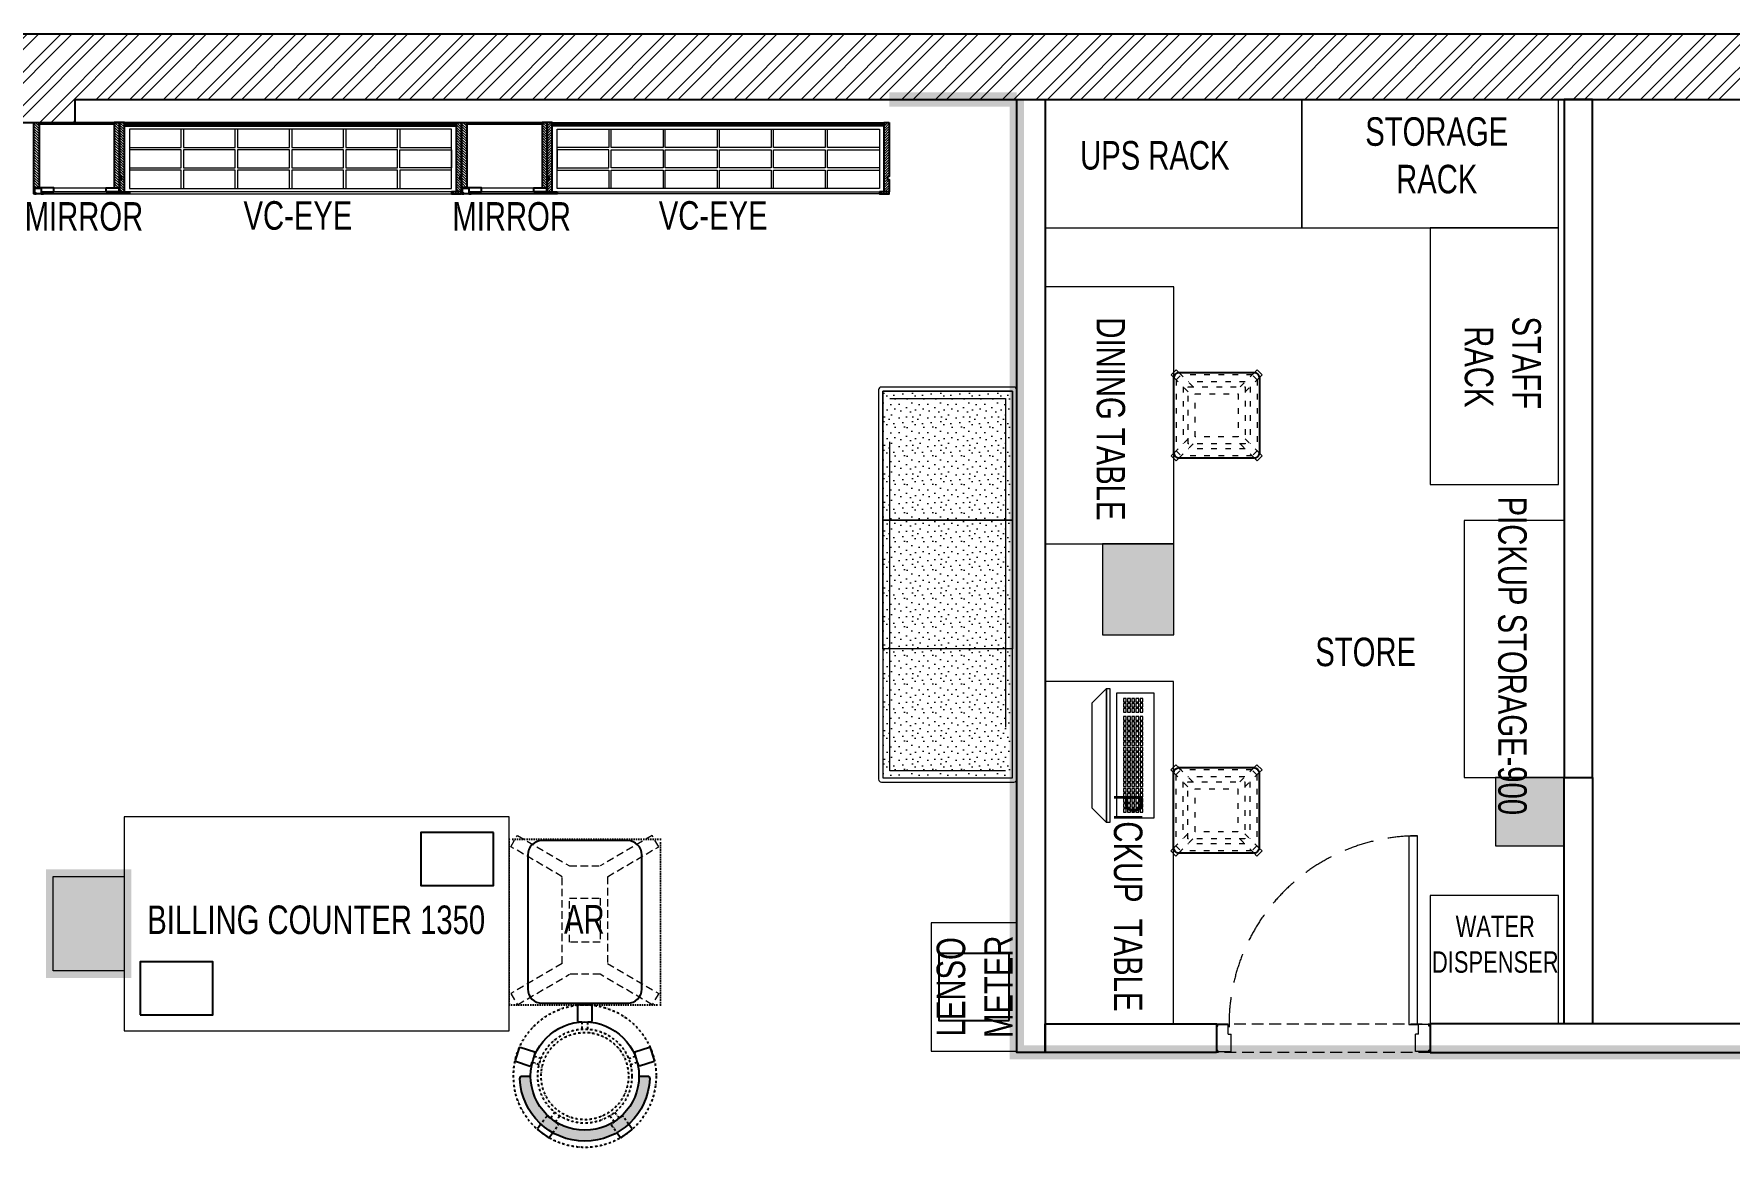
# Model space of a CAD drawing. Header units: feet. Extents: x 3707367 to 3726033, y -4892163 to -4885963.
# Drawn here: x 3716214 to 3722159, y -4889929 to -4885963 of the extents above; entities that cross this region are included whole.
import ezdxf

# ---------------------------------------------------------------- set-up
doc = ezdxf.new("R2010")
doc.units = ezdxf.units.FT
doc.header["$LTSCALE"] = 33
doc.header["$MEASUREMENT"] = 0
for name, pattern in [('a_p6_plan_L18$0$HIDDEN', [0.375, 0.25, -0.125]), ('ACAD_ISO03W100', [30, 12, -18]), ('DASHDOT2', [0.5, 0.25, -0.125, 0, -0.125]), ('DOT', [0.25, 0, -0.25]), ('HIDDEN2', [4.7624999999999975, 3.174999999999998, -1.587499999999999])]:
    doc.linetypes.add(name, pattern=pattern)
doc.layers.add('A-WALL', color=1, linetype='Continuous')
doc.layers.add('LAMINATE FINISH', color=80, linetype='Continuous')
for name, color, linetype, lineweight in [('A-WALL HATCH', 251, 'Continuous', 0), ('Column', 243, 'Continuous', 9), ('column hatch', 5, 'Continuous', 0), ('Door', 2, 'Continuous', 13), ('HATCH', 9, 'Continuous', 9), ('LENS-CURTAIN', 5, 'a_p6_plan_L18$0$HIDDEN', 9), ('LENS-DOOR', 34, 'Continuous', 20), ('LENS-FURNITURE', 13, 'Continuous', 9), ('LENS-HATCH', 251, 'Continuous', 5), ('LENS-PARTITION', 21, 'Continuous', 25), ('LENS-TEXT', 31, 'Continuous', 5), ('LENS_DIMENSION', 193, 'Continuous', 0), ('LENS_TEXT', 31, 'Continuous', 5), ('LK-EQPMT', 3, 'Continuous', 18), ('LK-FF&E FLOOR', 1, 'Continuous', 9), ('LK-FF&E WALL', 1, 'Continuous', 9), ('LK-IT', 3, 'Continuous', 18), ('LK-MIRROR', 133, 'Continuous', 13), ('LN-ELEVATION-1', 81, 'Continuous', 25), ('LN-ELEVATION-2', 103, 'Continuous', 20), ('LN-ELEVATION-3', 125, 'Continuous', 18), ('LN-ELEVATION-4', 145, 'Continuous', 13), ('LN-ELEVATION-5', 167, 'Continuous', 5), ('LN-HATCH', 251, 'Continuous', 0), ('PLANO-TXT', 252, 'Continuous', 5)]:
    doc.layers.add(name, color=color, linetype=linetype, lineweight=lineweight)
doc.styles.add('LK TXT', font='GILC____.TTF', dxfattribs={"height": 100})
doc.styles.get("Standard").update_dxf_attribs({"font": 'GILC____.TTF'})
pattern_1 = [(45, (7858054.083674966, 3504049.203216764), (-4.490128060534575, 4.490128060534575), [])]

# ---------------------------------------------------------------- blocks, each defined once
blk = doc.blocks.new('A$C3e620458')
at = {"layer": 'A-WALL HATCH'}
h = blk.add_hatch(dxfattribs=at)
h.set_pattern_fill('ANSI32', color=256, scale=222)
h.set_pattern_definition([(45, (-3383902.085171247, 5460131.14466072), (-58.86663953378008, 58.86663953378008), []), (45, (-3383862.840744957, 5460131.14466072), (-58.86663953378008, 58.86663953378008), [])])
h.paths.add_polyline_path([(-512.3537510633467, 230), (-13459.35375106334, 230), (-16622.35375106335, 230), (-16622.35375106335, 0), (-512.3537510633467, 0)])
h.paths.add_polyline_path([(0, 3306), (0, 3673), (-282.3537510633469, 3673), (-282.3537510633469, 6200), (-16622.35375106335, 6200), (-16622.35375106335, 5880), (-16222.35375106335, 5880), (-16222.35375106335, 5890), (-13436.35375106335, 5890), (-13436.35375106335, 5850), (-13216.35375106334, 5850), (-13216.35375106334, 5890), (-9674.353751063349, 5890), (-9674.353751063349, 5970), (-512.3537510633467, 5970), (-512.3537510633467, 3306)])
h.paths.add_polyline_path([(0, 0), (0, 230), (-256.3537510633469, 230), (-256.3537510633469, 0)])
at = {"layer": 'column hatch'}
h = blk.add_hatch(color=251, dxfattribs=at)
h.dxf.hatch_style = 1
h.paths.add_polyline_path([(-13159.35375106334, 3093), (-13207.60345493909, 3203.212872382254), (-13309.35375106334, 3243), (-13416.52526681591, 3197.948874273337), (-13459.35375106334, 3093), (-13411.1040471876, 2982.787127618678), (-13309.35375106334, 2943), (-13202.18223531078, 2988.051125726663)])
h.paths.add_polyline_path([(-16222.35375106335, 3193), (-16622.35375106335, 3193), (-16622.35375106335, 2943), (-16222.35375106335, 2943)])
h.paths.add_polyline_path([(-9502.353751063347, 3246), (-9752.353751063347, 3246), (-9752.353751063347, 2916), (-9502.353751063347, 2916)])
h.paths.add_polyline_path([(-4453.139067276381, 3593.898074380123), (-4693.139067276381, 3593.898074380123), (-4693.139067276381, 3353.898074380122), (-4453.139067276381, 3353.898074380122)])
h.paths.add_polyline_path([(-5821.353751063347, 4215.403017590753), (-6071.353751063347, 4215.403017590753), (-6071.353751063347, 4093), (-5821.353751063347, 4093)])
h.paths.add_polyline_path([(-5821.353751063347, 4413), (-6071.353751063347, 4413), (-6071.353751063347, 4215.403017590753), (-5821.353751063347, 4215.403017590753)])
h.paths.add_polyline_path([(-256.3537510633469, 230), (-256.3537510633469, 250), (-512.3537510633467, 250), (-512.3537510633467, 230), (-512.3537510633467, 0), (-256.3537510633469, 0)])
at = {"layer": 'A-WALL'}
for p, q in [((-16622.35375106335, 6200), (-282.3537510633469, 6200)), ((-9674.353751063349, 5890), (-9674.353751063349, 5970)), ((-9674.353751063349, 5970), (-512.3537510633467, 5970)), ((-13216.35375106334, 5890), (-9674.353751063349, 5890))]:
    blk.add_line(p, q, dxfattribs=at)
at = {"layer": 'Column'}
for points in [[(-6071.353751063347, 4413), (-6071.353751063347, 4093), (-5821.353751063347, 4093), (-5821.353751063347, 4413)], [(-4453.139067276381, 3593.898074380123), (-4693.139067276381, 3593.898074380123), (-4693.139067276381, 3353.898074380122), (-4453.139067276381, 3353.898074380122)], [(-9502.353751063347, 3246), (-9502.353751063347, 2916), (-9752.353751063347, 2916), (-9752.353751063347, 3246)]]:
    blk.add_lwpolyline(points, close=True, dxfattribs=at)
blk = doc.blocks.new('MIRROR')
at = {"layer": 'LN-HATCH', "ltscale": 0.5}
h = blk.add_hatch(dxfattribs=at)
h.set_pattern_fill('ANSI31', color=256, scale=2)
h.set_pattern_definition([(45, (4060433.741624544, 1708720.786904081), (-4.490128060534575, 4.490128060534575), [])])
h.paths.add_polyline_path([(212.944788963403, 101.3407590774622), (230.944788963403, 101.3407590774622), (230.944788963403, -127.6592409225377), (212.944788963403, -127.6592409225377)])
h.paths.add_polyline_path([(230.944788963403, 95.34075907746227), (494.9447889634027, 95.34075907746227), (494.9447889634027, 101.3407590774622), (230.944788963403, 101.3407590774622)])
h.paths.add_polyline_path([(512.9447889634027, 101.3407590774622), (494.9447889634027, 101.3407590774622), (494.9447889634027, -127.6592409225377), (512.9447889634027, -127.6592409225377)])
at = {"layer": 'Defpoints'}
blk.add_lwpolyline([(512.9447889634027, 101.3407590774622), (212.944788963403, 101.3407590774622), (212.944788963403, -148.6592409225377), (512.9447889634027, -148.6592409225377)], close=True, dxfattribs=at)
at = {"layer": 'LN-ELEVATION-1'}
for points in [[(212.944788963403, 101.3407590774622), (230.944788963403, 101.3407590774622), (230.944788963403, -127.6592409225377), (212.944788963403, -127.6592409225377)], [(230.944788963403, 95.34075907746227), (494.9447889634027, 95.34075907746227), (494.9447889634027, 101.3407590774622), (230.944788963403, 101.3407590774622)], [(512.9447889634027, 101.3407590774622), (494.9447889634027, 101.3407590774622), (494.9447889634027, -127.6592409225377), (512.9447889634027, -127.6592409225377)], [(259.944788963403, -141.6592409225377), (259.944788963403, -127.6592409225377), (214.944788963403, -127.6592409225377), (214.944788963403, -148.6592409225377), (223.944788963403, -148.6592409225377), (223.944788963403, -147.1592409225377), (216.444788963403, -147.1592409225377), (216.444788963403, -141.6592409225377)], [(442.944788963403, -141.6592409225377), (442.944788963403, -127.6592409225377), (487.9447889634028, -127.6592409225377), (487.9447889634028, -148.6592409225377), (478.9447889634026, -148.6592409225377), (478.9447889634026, -147.1592409225377), (486.4447889634027, -147.1592409225377), (486.4447889634027, -141.6592409225377)], [(504.944788963403, -148.6592409225377), (504.944788963403, -147.1592409225377), (509.444788963403, -147.1592409225377), (509.444788963403, -129.1592409225377), (487.9447889634028, -129.1592409225377), (487.9447889634028, -127.6592409225377), (510.9447889634028, -127.6592409225377), (510.9447889634028, -148.6592409225377)]]:
    blk.add_lwpolyline(points, close=True, dxfattribs=at)
at = {"layer": 'LN-ELEVATION-2', "color": 4, "lineweight": 0}
blk.add_lwpolyline([(216.444788963403, -141.6592409225377), (486.4447889634027, -141.6592409225377), (486.4447889634027, -147.1592409225377), (216.444788963403, -147.1592409225377)], close=True, dxfattribs=at)
at = {"layer": 'LN-ELEVATION-2'}
blk.add_lwpolyline([(259.944788963403, -141.6592409225377), (442.944788963403, -141.6592409225377), (442.944788963403, -127.6592409225377), (259.944788963403, -127.6592409225377)], close=True, dxfattribs=at)
at = {"layer": 'LN-ELEVATION-4', "ltscale": 0.5}
blk.add_line((478.9447889634026, -148.6592409225377), (223.944788963403, -148.6592409225377), dxfattribs=at)
blk = doc.blocks.new('VC HD 1200')
at = {"layer": 'LN-HATCH', "ltscale": 0.5}
h = blk.add_hatch(dxfattribs=at)
h.set_pattern_fill('ANSI31', color=256, scale=2)
h.set_pattern_definition([(45, (3760859.752907088, 1795248.935917533), (-4.490128060534575, 4.490128060534575), [])])
h.paths.add_polyline_path([(-1200, 250), (-1200, 60), (-1194, 60), (-1194, 50), (-1200, 50), (-1200, 6), (-1182, 6), (-1182, 250)])
h = blk.add_hatch(dxfattribs=at)
h.set_pattern_fill('ANSI31', color=256, scale=2)
h.set_pattern_definition(pattern_1)
h.paths.add_polyline_path([(0, 250), (0, 60), (-6, 60), (-6, 50), (0, 50), (0, 6), (-18, 6), (-18, 250)])
h = blk.add_hatch(dxfattribs=at)
h.set_pattern_fill('ANSI31', color=256, scale=2)
h.set_pattern_definition([(45, (7858047.083674965, 3504049.203216764), (-4.490128060534575, 4.490128060534575), [])])
h.paths.add_polyline_path([(-1165, 6), (-1165, 0), (-1200, 0), (-1200, 6)])
h = blk.add_hatch(dxfattribs=at)
h.set_pattern_fill('ANSI31', color=256, scale=2)
h.set_pattern_definition(pattern_1)
h.paths.add_polyline_path([(-28, 6), (-28, 0), (0, 0), (0, 6)])
at = {"layer": 'LN-ELEVATION-1', "ltscale": 0.5}
for points in [[(-1200, 250), (-1200, 60), (-1194, 60), (-1194, 50), (-1200, 50), (-1200, 6), (-1182, 6), (-1182, 250)], [(-18, 238), (-1182, 238), (-1182, 244), (-18, 244)], [(0, 250), (0, 60), (-6, 60), (-6, 50), (0, 50), (0, 6), (-18, 6), (-18, 250)], [(-1165, 6), (-1165, 0), (-1200, 0), (-1200, 6)], [(-35, 6), (-35, 0), (0, 0), (0, 6)]]:
    blk.add_lwpolyline(points, close=True, dxfattribs=at)
at = {"layer": 'LN-ELEVATION-3', "ltscale": 0.5}
for p, q in [((-1182, 250), (-18, 250)), ((-1165, 6), (-35, 6)), ((-35, 0), (-1165, 0))]:
    blk.add_line(p, q, dxfattribs=at)
for points in [[(-1165.000000000465, 226), (-35, 226), (-35, 18), (-1165.000000000465, 18)], [(-1165.000000000465, 226), (-983.3333333334886, 226), (-983.3333333334886, 162), (-1165.000000000465, 162)], [(-975.3333333334886, 226), (-793.6666666665112, 226), (-793.6666666665112, 162), (-975.3333333334886, 162)], [(-785.6666666665112, 226), (-603.9999999995342, 226), (-603.9999999995342, 162), (-785.6666666665112, 162)], [(-595.9999999995342, 226), (-414.3333333325572, 226), (-414.3333333325572, 162), (-595.9999999995342, 162)], [(-406.3333333325572, 226), (-224.6666666655801, 226), (-224.6666666655801, 162), (-406.3333333325572, 162)], [(-216.6666666655801, 226), (-34.99999999860302, 226), (-34.99999999860302, 162), (-216.6666666655801, 162)], [(-1165.000000000465, 90), (-983.3333333334886, 90), (-983.3333333334886, 154), (-1165.000000000465, 154)], [(-975.3333333334886, 154), (-793.6666666665112, 154), (-793.6666666665112, 90), (-975.3333333334886, 90)], [(-785.6666666665112, 154), (-603.9999999995342, 154), (-603.9999999995342, 90), (-785.6666666665112, 90)], [(-595.9999999995342, 154), (-414.3333333325572, 154), (-414.3333333325572, 90), (-595.9999999995342, 90)], [(-406.3333333325572, 154), (-224.6666666655801, 154), (-224.6666666655801, 90), (-406.3333333325572, 90)], [(-216.6666666655801, 154), (-34.99999999860302, 154), (-34.99999999860302, 90), (-216.6666666655801, 90)], [(-1165.000000000465, 82), (-983.3333333334886, 82), (-983.3333333334886, 18), (-1165.000000000465, 18)], [(-975.3333333334886, 82), (-793.6666666665112, 82), (-793.6666666665112, 18), (-975.3333333334886, 18)], [(-785.6666666665112, 82), (-603.9999999995342, 82), (-603.9999999995342, 18), (-785.6666666665112, 18)], [(-595.9999999995342, 82), (-414.3333333325572, 82), (-414.3333333325572, 18), (-595.9999999995342, 18)], [(-406.3333333325572, 82), (-224.6666666655801, 82), (-224.6666666655801, 18), (-406.3333333325572, 18)], [(-216.6666666655801, 82), (-34.99999999860302, 82), (-34.99999999860302, 18), (-216.6666666655801, 18)]]:
    blk.add_lwpolyline(points, close=True, dxfattribs=at)
blk = doc.blocks.new('CLENS 600 TYPE 6')
at = {"layer": 'LN-ELEVATION-1', "ltscale": 0.5}
blk.add_lwpolyline([(130, -225), (-130, -225, -0.4142135623730951), (-150, -205), (-150, 55, -0.4142135623730951), (-130, 75), (130, 75, -0.4142135623730951), (150, 55), (150, -205, -0.4142135623730951)], format="xyb", close=True, dxfattribs=at)
at = {"layer": 'LN-ELEVATION-3', "linetype": 'ACAD_ISO03W100', "ltscale": 0.05}
for p, q in [((-82.3223304701969, 25), (-124.6966991401277, 67.374368671095)), ((124.696699141059, 67.3743686703965), (-124.6966991401277, 67.374368671095)), ((82.3223304701969, 25), (124.6966991401277, 67.374368671095)), ((-100, 7.322330470196902), (-142.3743686703965, 49.69669914152472)), ((-142.3743686708621, -199.6966991410591), (-142.3743686708621, 49.69669914105907)), ((-117.3743686703965, -174.6966991408262), (-117.3743686703965, 24.69669914152473)), ((99.69669914059341, 42.3743686703965), (-99.69669913966207, 42.374368671095)), ((100, 7.322330470196902), (142.3743686703965, 49.69669914152472)), ((117.3743686703965, -174.6966991408262), (117.3743686703965, 24.69669914152473)), ((142.3743686708621, -199.6966991410591), (142.3743686708621, 49.69669914105907)), ((-100, -157.3223304701969), (-142.3743686703965, -199.6966991415247)), ((-82.3223304701969, -175), (-124.6966991401277, -217.374368671095)), ((82.3223304701969, -175), (124.6966991401277, -217.374368671095)), ((100, -157.3223304701969), (142.3743686703965, -199.6966991415247)), ((124.696699141059, -217.3743686703965), (-124.6966991401277, -217.374368671095)), ((99.69669914059341, -192.3743686703965), (-99.69669913966207, -192.374368671095))]:
    blk.add_line(p, q, dxfattribs=at)
for points in [[(-132.2008663183078, 74.87853584764525), (-124.696699141059, 67.3743686703965), (-142.3743686708621, 49.69669914105907), (-149.8785358476452, 57.20086631807498)], [(132.2008663183078, 74.87853584764525), (124.696699141059, 67.3743686703965), (142.3743686708621, 49.69669914105907), (149.8785358476452, 57.20086631807498)], [(-132.2008663183078, -224.8785358476453), (-124.696699141059, -217.3743686703965), (-142.3743686708621, -199.6966991410591), (-149.8785358476452, -207.200866318075)], [(132.2008663183078, -224.8785358476453), (124.696699141059, -217.3743686703965), (142.3743686708621, -199.6966991410591), (149.8785358476452, -207.200866318075)]]:
    blk.add_lwpolyline(points, dxfattribs=at)
for points in [[(100, -175), (-100, -175), (-100, 25), (100, 25)], [(75, -150), (-75, -150), (-75, 0), (75, 0)]]:
    blk.add_lwpolyline(points, close=True, dxfattribs=at)
at = {"layer": 'LN-ELEVATION-5', "ltscale": 0.5}
for points in [[(-149.8785358476452, 57.20086631807498), (-160.0520382001995, 67.37436867062934), (-142.3743686708621, 85.05203819996677), (-132.2008663183078, 74.87853584787806)], [(149.8785358476452, 57.20086631807498), (160.0520382001995, 67.37436867062934), (142.3743686708621, 85.05203819996677), (132.2008663183078, 74.87853584787806)], [(-149.8785358476452, -207.200866318075), (-160.0520382001995, -217.3743686706294), (-142.3743686708621, -235.0520381999668), (-132.2008663183078, -224.8785358478781)], [(149.8785358476452, -207.200866318075), (160.0520382001995, -217.3743686706294), (142.3743686708621, -235.0520381999668), (132.2008663183078, -224.8785358478781)]]:
    blk.add_lwpolyline(points, dxfattribs=at)
blk = doc.blocks.new('*U23')
at = {"layer": 'LK-EQPMT', "ltscale": 12}
blk.add_lwpolyline([(5.986879315214991, 4.914598100478997), (-5.986879315214991, 4.914598100478997), (-5.986879315214991, -4.914598100478997), (5.986879315214991, -4.914598100478997)], close=True, dxfattribs=at)
blk = doc.blocks.new('*U24')
at = {"color": 0, "linetype": 'ByBlock', "lineweight": -2}
for p in [(0, 0), (17.96063794564497, 0), (35.92127589128995, 0), (53.88191383693492, 0), (71.8425517825799, 0), (89.80318972822487, 0), (107.7638276738698, 0), (125.7244656195148, 0), (143.6851035651598, 0), (161.6457415108048, 0), (179.6063794564497, 0), (197.5670174020947, 0), (215.5276553477397, 0), (233.4882932933847, 0), (251.4489312390296, 0), (269.4095691846746, 0), (287.3702071303196, 0), (305.3308450759646, 0), (323.2914830216096, 0), (-9e-16, -14.74379430143699), (-1.8e-15, -29.48758860287398), (-2.7e-15, -44.23138290431096), (-3.6e-15, -58.97517720574795), (17.96063794564497, -14.74379430143699), (17.96063794564497, -29.48758860287398), (17.96063794564497, -44.23138290431096), (17.96063794564497, -58.97517720574795), (35.92127589128995, -14.74379430143699), (35.92127589128995, -29.48758860287398), (35.92127589128995, -44.23138290431096), (35.92127589128994, -58.97517720574795), (53.88191383693492, -14.74379430143699), (53.88191383693492, -29.48758860287398), (53.88191383693492, -44.23138290431096), (53.88191383693492, -58.97517720574795), (71.8425517825799, -14.74379430143699), (71.8425517825799, -29.48758860287398), (71.8425517825799, -44.23138290431096), (71.8425517825799, -58.97517720574795), (89.80318972822487, -14.74379430143699), (89.80318972822487, -29.48758860287398), (89.80318972822487, -44.23138290431096), (89.80318972822487, -58.97517720574795), (107.7638276738698, -14.74379430143699), (107.7638276738698, -29.48758860287398), (107.7638276738698, -44.23138290431096), (107.7638276738698, -58.97517720574795), (125.7244656195148, -14.74379430143699), (125.7244656195148, -29.48758860287398), (125.7244656195148, -44.23138290431096), (125.7244656195148, -58.97517720574795), (143.6851035651598, -14.74379430143699), (143.6851035651598, -29.48758860287398), (143.6851035651598, -44.23138290431096), (143.6851035651598, -58.97517720574795), (161.6457415108048, -14.74379430143699), (161.6457415108048, -29.48758860287398), (161.6457415108048, -44.23138290431096), (161.6457415108048, -58.97517720574795), (179.6063794564497, -14.74379430143699), (179.6063794564497, -29.48758860287398), (179.6063794564497, -44.23138290431096), (179.6063794564497, -58.97517720574795), (197.5670174020947, -14.74379430143699), (197.5670174020947, -29.48758860287398), (197.5670174020947, -44.23138290431096), (197.5670174020947, -58.97517720574795), (215.5276553477397, -14.74379430143699), (215.5276553477397, -29.48758860287398), (215.5276553477397, -44.23138290431096), (215.5276553477397, -58.97517720574795), (233.4882932933847, -14.74379430143699), (233.4882932933847, -29.48758860287398), (233.4882932933847, -44.23138290431096), (233.4882932933847, -58.97517720574795), (251.4489312390296, -14.74379430143699), (251.4489312390296, -29.48758860287398), (251.4489312390296, -44.23138290431096), (251.4489312390296, -58.97517720574795), (269.4095691846746, -14.74379430143699), (269.4095691846746, -29.48758860287398), (269.4095691846746, -44.23138290431096), (269.4095691846746, -58.97517720574795), (287.3702071303196, -14.74379430143699), (287.3702071303196, -29.48758860287398), (287.3702071303196, -44.23138290431096), (287.3702071303196, -58.97517720574795), (305.3308450759646, -14.74379430143699), (305.3308450759646, -29.48758860287398), (305.3308450759646, -44.23138290431096), (305.3308450759646, -58.97517720574795), (323.2914830216096, -14.74379430143699), (323.2914830216096, -29.48758860287398), (323.2914830216096, -44.23138290431096), (323.2914830216096, -58.97517720574795)]:
    blk.add_blockref('*U23', p, dxfattribs=at)
blk = doc.blocks.new('*U21')
at = {"layer": 'LK-EQPMT', "ltscale": 12}
blk.add_lwpolyline([(5.986879315214991, 4.914598100478997), (-5.986879315214991, 4.914598100478997), (-5.986879315214991, -4.914598100478997), (5.986879315214991, -4.914598100478997)], close=True, dxfattribs=at)
blk = doc.blocks.new('*U22')
at = {"color": 0, "linetype": 'ByBlock', "lineweight": -2}
for p in [(0, 0), (17.96063794564497, 0), (35.92127589128995, 0), (-9e-16, -14.74379430143699), (-1.8e-15, -29.48758860287398), (-2.7e-15, -44.23138290431096), (-3.6e-15, -58.97517720574795), (17.96063794564497, -14.74379430143699), (17.96063794564497, -29.48758860287398), (17.96063794564497, -44.23138290431096), (17.96063794564497, -58.97517720574795), (35.92127589128995, -14.74379430143699), (35.92127589128995, -29.48758860287398), (35.92127589128995, -44.23138290431096), (35.92127589128994, -58.97517720574795)]:
    blk.add_blockref('*U21', p, dxfattribs=at)
blk = doc.blocks.new('*U16')
at = {"ltscale": 12}
blk.add_lwpolyline([(8.040144996717572, 2.91038e-11), (8.040144996717572, 129.0940371821052), (448.0401449967176, 129.0940371821052), (448.0401449967176, 2.91038e-11)], close=True, dxfattribs=at)
for name, p in [('*U24', (35.16895717114949, 101.6202952143818)), ('*U22', (386.6121428576974, 101.6202952143818))]:
    blk.add_blockref(name, p)
blk = doc.blocks.new('Pickup table PC')
at = {"layer": 'LN-ELEVATION-2', "ltscale": 0.5}
for points in [[(470, 50), (0, 50), (0, 62), (470, 62)], [(420, 0), (50, 0), (0, 50), (470, 50)]]:
    blk.add_lwpolyline(points, close=True, dxfattribs=at)
blk = doc.blocks.new('Stool')
at = {"layer": 'LN-ELEVATION-1', "ltscale": 0.5}
blk.add_lwpolyline([(-130, 300), (130, 300, -0.4142135623730951), (150, 280), (150, 20, -0.4142135623730951), (130, 0), (-130, 0, -0.4142135623730951), (-150, 20), (-150, 280, -0.4142135623730951)], format="xyb", close=True, dxfattribs=at)
at = {"layer": 'LN-ELEVATION-3', "linetype": 'ACAD_ISO03W100', "ltscale": 0.05}
for p, q in [((-100, 232.3223304701969), (-142.3743686703965, 274.6966991415247)), ((-142.3743686708621, 274.6966991410591), (-142.3743686708621, 25.30330085894093)), ((-82.3223304701969, 250), (-124.6966991401277, 292.374368671095)), ((-124.696699141059, 292.3743686703965), (124.6966991401277, 292.374368671095)), ((-117.3743686703965, 249.6966991408263), (-117.3743686703965, 50.30330085847527)), ((-99.69669914059341, 267.3743686703965), (99.69669913966209, 267.374368671095)), ((82.3223304701969, 250), (124.6966991401277, 292.374368671095)), ((100, 232.3223304701969), (142.3743686703965, 274.6966991415247)), ((117.3743686703965, 249.6966991408263), (117.3743686703965, 50.30330085847527)), ((142.3743686708621, 274.6966991410591), (142.3743686708621, 25.30330085894093)), ((-100, 67.67766952980308), (-142.3743686703965, 25.30330085847527)), ((100, 67.67766952980308), (142.3743686703965, 25.30330085847527)), ((-82.3223304701969, 50), (-124.6966991401277, 7.625631328905001)), ((-124.696699141059, 7.625631329603493), (124.6966991401277, 7.625631328905001)), ((-99.69669914059341, 32.62563132960349), (99.69669913966209, 32.625631328905)), ((82.3223304701969, 50), (124.6966991401277, 7.625631328905001))]:
    blk.add_line(p, q, dxfattribs=at)
for points in [[(-132.2008663183078, 299.8785358476453), (-124.696699141059, 292.3743686703965), (-142.3743686708621, 274.6966991410591), (-149.8785358476452, 282.200866318075)], [(132.2008663183078, 299.8785358476453), (124.696699141059, 292.3743686703965), (142.3743686708621, 274.6966991410591), (149.8785358476452, 282.200866318075)], [(-132.2008663183078, 0.1214641523547471), (-124.696699141059, 7.625631329603493), (-142.3743686708621, 25.30330085894093), (-149.8785358476452, 17.79913368192501)], [(132.2008663183078, 0.1214641523547471), (124.696699141059, 7.625631329603493), (142.3743686708621, 25.30330085894093), (149.8785358476452, 17.79913368192501)]]:
    blk.add_lwpolyline(points, dxfattribs=at)
for points in [[(-100, 250), (100, 250), (100, 50), (-100, 50)], [(-75, 225), (75, 225), (75, 75), (-75, 75)]]:
    blk.add_lwpolyline(points, close=True, dxfattribs=at)
at = {"layer": 'LN-ELEVATION-5', "ltscale": 0.5}
for points in [[(-149.8785358476452, 282.200866318075), (-160.0520382001996, 292.3743686706293), (-142.3743686708621, 310.0520381999668), (-132.2008663183078, 299.8785358478781)], [(149.8785358476452, 282.200866318075), (160.0520382001996, 292.3743686706293), (142.3743686708621, 310.0520381999668), (132.2008663183078, 299.8785358478781)], [(-149.8785358476452, 17.79913368192501), (-160.0520382001996, 7.625631329370662), (-142.3743686708621, -10.05203819996677), (-132.2008663183078, 0.1214641521219164)], [(149.8785358476452, 17.79913368192501), (160.0520382001996, 7.625631329370662), (142.3743686708621, -10.05203819996677), (132.2008663183078, 0.1214641521219164)]]:
    blk.add_lwpolyline(points, dxfattribs=at)
blk = doc.blocks.new('*U37')
at = {"layer": 'LENS-DOOR'}
for p, q in [((548121.7424194189, 1779235.250802667), (548121.7424194121, 1778573.792470707)), ((548121.7424194189, 1779235.250802667), (548152.9924194244, 1779235.250802653)), ((548152.9924193986, 1778573.792470693), (548152.9924194244, 1779235.250802653)), ((547447.2632527449, 1778568.584137414), (547452.4715860604, 1778568.584137391)), ((547447.2632527215, 1778484.134138707), (547447.2632527449, 1778568.584137414)), ((547452.4715860653, 1778573.792470743), (547488.9299194093, 1778573.792470734)), ((547452.4715860604, 1778568.584137391), (547452.4715860653, 1778573.792470743)), ((547488.9299193954, 1778539.938304132), (547488.9299194093, 1778573.792470734)), ((548121.7424194121, 1778573.792470707), (548152.9924193986, 1778573.792470693)), ((548192.054919424, 1778573.792470725), (548155.5965860707, 1778573.792470693)), ((548155.5965860611, 1778539.938304095), (548155.5965860707, 1778573.792470693)), ((548192.0549194146, 1778568.584137372), (548192.054919424, 1778573.792470725)), ((548197.2632527373, 1778568.584137372), (548192.0549194146, 1778568.584137372)), ((548197.2632527256, 1778484.134138697), (548197.2632527373, 1778568.584137372)), ((547488.9299193954, 1778539.938304132), (547499.3465860662, 1778539.938304113)), ((547499.3465860639, 1778478.925805386), (547499.3465860662, 1778539.938304113)), ((548145.179919409, 1778478.925805326), (548145.179919395, 1778539.938304067)), ((548155.5965860611, 1778539.938304095), (548145.179919395, 1778539.938304067)), ((547447.2632527215, 1778484.134138707), (547452.4715860627, 1778484.134138707)), ((547452.4715860627, 1778478.925805396), (547452.4715860627, 1778484.134138707)), ((547452.4715860627, 1778478.925805396), (547499.3465860639, 1778478.925805386)), ((548192.0549194006, 1778478.925805345), (548145.179919409, 1778478.925805326)), ((548192.0549194006, 1778478.925805345), (548192.0549194006, 1778484.134138698)), ((548197.2632527256, 1778484.134138697), (548192.0549194006, 1778484.134138698))]:
    blk.add_line(p, q, dxfattribs=at)
at = {"layer": 'LENS-DOOR', "color": 7, "linetype": 'HIDDEN2'}
blk.add_ellipse((548152.9924193986, 1778573.792470693), major_axis=(-661.4583333306382, 0.003443102111827), ratio=0.9999999979146821, start_param=-1.570791121506941, end_param=0.0512086788949202, dxfattribs=at)
blk = doc.blocks.new('LENSOMETER')
at = {"layer": 'LN-ELEVATION-1'}
blk.add_lwpolyline([(107.5, 27), (342.5, 27), (342.5, 273), (107.5, 273)], close=True, dxfattribs=at)
at = {"layer": 'LN-ELEVATION-2'}
blk.add_lwpolyline([(0, 300), (0, 0), (450, 0), (450, 300)], close=True, dxfattribs=at)
blk = doc.blocks.new('A$C9998eee8')
at = {"layer": 'LN-ELEVATION-1'}
for points in [[(54.99744628928602, 1295.007718060166), (54.99744628928602, 1040.007718060165), (240.997446289286, 1040.007718060165), (240.997446289286, 1295.007718060166)], [(695.002553710714, 55.07050687354058), (695.002553710714, 310.0705068735406), (509.0025537107139, 310.0705068744719), (509.0025537107139, 55.0705068744719)]]:
    blk.add_lwpolyline(points, close=True, dxfattribs=at)
at = {"layer": 'LN-ELEVATION-2'}
blk.add_lwpolyline([(0, 0), (750, 0.0391124673187733), (750, 1350.039112467319), (0, 1350)], close=True, dxfattribs=at)
at = {"layer": 'PLANO-TXT', "linetype": 'Continuous', "ltscale": 3, "insert": (387.9637504201383, 677.0753620462492, -23744.04052932372), "char_height": 100, "width": 1253.500000001104, "attachment_point": 5, "rotation": 269.9999999999999, "style": 'LK TXT'}
blk.add_mtext('BILLING COUNTER 1350', dxfattribs=at)
blk = doc.blocks.new('AR')
at = {"layer": 'LN-ELEVATION-2', "linetype": 'DOT', "lineweight": 25}
blk.add_lwpolyline([(0, 13.41378593863919), (530, 13.41378593863919), (530, 593.4137859386392), (0, 593.4137859386392)], close=True, dxfattribs=at)
at = {"layer": 'LN-ELEVATION-2', "lineweight": 25}
blk.add_lwpolyline([(465, 68.22063546301797), (465, 538.2206354630179, 0.4142135623730951), (415, 588.2206354630177), (115, 588.2206354630177, 0.4142135623730951), (65, 538.2206354630179), (65, 68.22063546301797, 0.4142135623730951), (115, 18.22063546301797), (415, 18.22063546301797, 0.4142135623730951)], format="xyb", close=True, dxfattribs=at)
at = {"layer": 'LN-ELEVATION-4', "linetype": 'HIDDEN2', "ltscale": 0.25}
for points in [[(185.8456009030342, 448.8780772723258), (5.888936847448348, 554.0078910568263), (28.48512306064368, 593.350836840691), (211.0874861851335, 486.6754184374586)], [(344.154399111867, 448.8780772762837), (524.1110631600021, 554.0078910947777), (501.5148769393563, 593.3508368753828), (318.9125138223171, 486.6754184374586)], [(211.0874861851335, 486.6754184376913), (318.9125138223171, 486.6754184376913)], [(185.8456009030342, 144.472759603057), (185.8456009030342, 448.8780772723258)], [(344.154399111867, 448.8780772762837), (344.154399111867, 144.4727595990989)], [(185.8456009030342, 144.472759603057), (5.888936847448348, 39.34294581855647), (28.48512306064368, 3.46917659e-08), (211.0874861851335, 106.6754184379242)], [(344.154399111867, 144.4727595990989), (524.1110631600021, 39.34294578060508), (501.5148769393563, 0), (318.9125138223171, 106.6754184379242)], [(318.9125138223171, 106.6754184376914), (211.0874861851335, 106.6754184376914)]]:
    blk.add_lwpolyline(points, dxfattribs=at)
blk.add_lwpolyline([(210.8456009030342, 373.9866790841333), (319.154399111867, 373.9866790841333), (319.154399111867, 219.3641577917151), (210.8456009030342, 219.3641577917151)], close=True, dxfattribs=at)
blk = doc.blocks.new('DR STOOL')
at = {"layer": 'HATCH'}
h = blk.add_hatch(dxfattribs=at)
h.set_pattern_fill('ANSI36', color=250, angle=-90.00000000000001)
h.set_pattern_definition([(315, (-227.8099174643867, 917.3997257252777), (6.173926083235043, -1.683798022700468), [7.9375, -1.587499999999999, 0, -1.587499999999999])])
edge = h.paths.add_edge_path()
edge.add_line((-190.0000000041909, 4.511094e-10), (-218.6899174675346, 4.511094e-10))
edge.add_arc((-218.6899174670689, 9.120000000388245), 9.119999999940092, 177.6119845363388, 269.9999999996136, ccw=False)
edge.add_arc((-1.8626451e-09, 3.565219e-10), 228.000000002257, 2.3880154632688004, 177.6119845367313, ccw=False)
edge.add_arc((218.6899174633436, 9.120000000497384), 9.120000000051716, -90.00000000034493, 2.3880154629299, ccw=False)
edge.add_line((218.6899174633436, 4.511094e-10), (190, 4.511094e-10))
edge.add_arc((-1.8626451e-09, 4.511094e-10), 190.000000001979, -1.27e-14, 180)
at = {"layer": 'LN-ELEVATION-1', "color": 1, "ltscale": 100}
for p, q in [((-165.2704676063731, 189.0243927398114), (-165.9069543029182, 185.0820035930228)), ((-165.9069543029182, 185.0820035930228), (-153.8003208162263, 168.3135803133482)), ((-128.6221585394814, 215.4841044476634), (-165.2704676063731, 189.0243927398114)), ((-124.7228340068832, 214.8545704018979), (-128.6221585394814, 215.4841044476634)), ((-112.6981821293011, 198.1996966340157), (-124.7228340068832, 214.8545704018979)), ((124.7553772013634, 214.9803744515593), (112.5488144652918, 198.2845540212292)), ((128.7014972954057, 215.5933048763618), (124.7553772013634, 214.9803744515593)), ((128.7014972954057, 215.5933048763618), (124.7553772013634, 214.9803744515593)), ((165.1911288509145, 188.915192311113), (128.7014972954057, 215.5933048763618)), ((165.1911288509145, 188.915192311113), (128.7014972954057, 215.5933048763618)), ((153.6734594982117, 168.4294150282658), (165.7973639420234, 185.0121775862135)), ((165.7973639420234, 185.0121775862135), (165.1911288509145, 188.915192311113)), ((165.7973639420234, 185.0121775862135), (165.1911288509145, 188.915192311113)), ((-242.9550312487409, -52.24013893969095), (-244.7482102331705, -55.75945052818861)), ((-244.7482102331705, -55.75945052818861), (-230.7800458371639, -98.74904560100549)), ((-191.2928382232785, -35.45407700946089), (-242.9550312487409, -52.24013893969095)), ((-187.9259491492994, -37.1695928365807), (-191.2928382232785, -35.45407700946089)), ((-184.1424400564283, -48.81403796559607), (-187.9259491492994, -37.1695928365807)), ((188.0651108901948, -36.96233201187715), (184.0504167033359, -49.19388854173303)), ((191.3981811110861, -35.27656588272658), (188.0651108901948, -36.96233201187715)), ((243.0100176925771, -52.21682526778022), (191.3981811110861, -35.27656588272658)), ((230.715890809428, -98.7280946081737), (244.8123673382215, -55.78040257930116)), ((244.8123673382215, -55.78040257930116), (243.0100176925771, -52.21682526778022)), ((-230.7800458371639, -98.74904560100549), (-227.2218665438704, -100.5620286722478)), ((-227.2218665438704, -100.5620286722478), (-175.5596735184081, -83.7759667420105)), ((-173.8639617776498, -80.4479453730819), (-177.8421125086024, -68.2044548037811)), ((-175.5596735184081, -83.7759667420105), (-173.8639617776498, -80.4479453730819)), ((177.6922140880488, -68.56540505095472), (173.8739495249465, -80.1985000452405)), ((173.8739495249465, -80.1985000452405), (175.5794035866856, -83.5704969359358)), ((175.5794035866856, -83.5704969359358), (227.1912401677109, -100.5107563209894)), ((227.1912401677109, -100.5107563209894), (230.715890809428, -98.7280946081737)), ((-22.72193054761737, -190.2142363802995), (-25.39390889601782, -192.886214728569)), ((-25.39390889601782, -192.886214728569), (-25.39390889601782, -247.2070584567482)), ((-10.47823652112856, -190.2142363802995), (-22.72193054761737, -190.2142363802995)), ((22.78362171910703, -190.2142363802995), (9.910054048988968, -190.2142363802995)), ((25.42475448176265, -192.8553691428751), (22.78362171910703, -190.2142363802995)), ((25.42475448176265, -247.1762128710543), (25.42475448176265, -192.8553691428751)), ((-25.39390889601782, -247.2070584567482), (-22.60096735274419, -250)), ((-22.60096735274419, -250), (22.60096735274419, -250)), ((22.60096735274419, -250), (25.42475448176265, -247.1762128710543))]:
    blk.add_line(p, q, dxfattribs=at)
at = {"layer": 'LN-ELEVATION-1', "linetype": 'DASHDOT2'}
for p, q in [((-92.92521573789418, 170.8129362839827), (-112.6981821293011, 198.1996966340157)), ((112.5488144652918, 198.2845540212292), (92.69529851106927, 171.1294289919315)), ((-153.8003208162263, 168.3135803133482), (-134.1093360339291, 141.0403694751003)), ((-134.1093360339291, 141.0403694751003), (-130.4219571123831, 140.4450534014686)), ((-130.4219571123831, 140.4450534014686), (-119.9844727469608, 147.9808124662595)), ((-119.9844727469608, 147.9808124662595), (-105.3687285655178, 126.9741353208374)), ((-103.4542870586738, 159.9154408004979), (-93.52748446213081, 167.0824927485227)), ((-88.15393704269081, 139.4771787207864), (-103.4542870586738, 159.9154408004979)), ((-93.52748446213081, 167.0824927485227), (-92.92521573789418, 170.8129362839827)), ((103.6608748426661, 159.8406005539291), (88.19885099539533, 139.4487815762331)), ((92.69529851106927, 171.1294289919315), (93.26858203159645, 167.4385604566923)), ((93.26858203159645, 167.4385604566923), (103.6608748426661, 159.8406005539291)), ((105.4096150295809, 126.94019481352), (120.1194891873747, 147.8074627162714)), ((120.1194891873747, 147.8074627162714), (130.0033113472163, 140.5812532722048)), ((130.0033113472163, 140.5812532722048), (133.7372852512635, 141.1612321265929)), ((133.7372852512635, 141.1612321265929), (153.6734594982117, 168.4294150282658)), ((-159.954806596972, -40.49024384317454), (-184.1424400564283, -48.81403796559607)), ((184.0504167033359, -49.19388854173303), (159.8786162491887, -40.79004861696012)), ((-177.8421125086024, -68.2044548037811), (-153.4148110738024, -60.73628028803068)), ((153.3006618716754, -61.02382378749462), (177.6922140880488, -68.56540505095472)), ((-10.92024635523557, -164.6382343793375), (-10.47823652112856, -190.2142363802995)), ((9.910054048988968, -190.2142363802995), (10.35584833659231, -164.674698740353))]:
    blk.add_line(p, q, dxfattribs=at)
at = {"layer": 'LN-ELEVATION-1', "color": 1, "ltscale": 100}
blk.add_lwpolyline([(-190.0000000023283, 0), (-218.6899174656719, 0, -0.4264743413925903), (-227.8019973598421, 9.5, -0.959166304662544), (227.8019973593764, 9.5, -0.4264743413925903), (218.6899174647406, 0), (190.0000000013969, 0)], format="xyb", dxfattribs=at)
at = {"layer": 'LN-ELEVATION-1', "linetype": 'DASHDOT2'}
for radius in [250, 165, 153]:
    blk.add_circle((0, 0), radius, dxfattribs=at)
at = {"layer": 'LN-ELEVATION-1', "color": 1, "ltscale": 100}
blk.add_circle((0, 0), 190, dxfattribs=at)
blk = doc.blocks.new('3 seater Bench 1385')
at = {"layer": 'LENS-HATCH', "lineweight": 0}
h = blk.add_hatch(dxfattribs=at)
h.set_pattern_fill('STIP1', color=177, scale=100, angle=269.9999999999999, pattern_type=2)
h.set_pattern_definition([(270, (6617025.245374651, -170439.1063060568), (100, -1.516e-13), [0, -100]), (270, (6617009.245374652, -170451.1063060568), (100, -1.516e-13), [0, -100]), (270, (6616985.245374652, -170446.1063060568), (100, -1.516e-13), [0, -100]), (270, (6616962.245374652, -170481.1063060568), (100, -1.516e-13), [0, -100]), (270, (6616998.245374652, -170478.1063060568), (100, -1.516e-13), [0, -100]), (270, (6617022.245374652, -170505.1063060568), (100, -1.516e-13), [0, -100]), (270, (6617029.245374651, -170470.1063060568), (100, -1.516e-13), [0, -100]), (270, (6616988.245374651, -170512.1063060568), (100, -1.516e-13), [0, -100]), (270, (6616956.245374652, -170507.1063060568), (100, -1.516e-13), [0, -100]), (270, (6616941.245374651, -170433.1063060568), (100, -1.516e-13), [0, -100]), (270, (6616961.245374652, -170451.1063060568), (100, -1.516e-13), [0, -100]), (270, (6616942.245374652, -170465.1063060568), (100, -1.516e-13), [0, -100]), (270, (6617006.245374652, -170526.1063060568), (100, -1.516e-13), [0, -100]), (270, (6616981.245374652, -170494.1063060568), (100, -1.516e-13), [0, -100]), (270, (6617014.245374652, -170486.1063060568), (100, -1.516e-13), [0, -100]), (270, (6617005.245374651, -170503.1063060568), (100, -1.516e-13), [0, -100]), (270, (6616978.245374651, -170467.1063060568), (100, -1.516e-13), [0, -100]), (270, (6617032.245374652, -170495.1063060568), (100, -1.516e-13), [0, -100]), (270, (6616973.245374651, -170526.1063060568), (100, -1.516e-13), [0, -100]), (270, (6616943.245374651, -170523.1063060568), (100, -1.516e-13), [0, -100])])
h.paths.add_polyline_path([(677.5000000004657, 227.5), (225.8333333334885, 227.5), (225.8333333334885, -227.5), (677.5000000004657, -227.5)])
h.paths.add_polyline_path([(-225.8333333334885, 227.5), (225.8333333334885, 227.5), (225.8333333334885, -227.5), (-225.8333333334885, -227.5)])
h.paths.add_polyline_path([(-677.5000000004657, 227.5), (-225.8333333334885, 227.5), (-225.8333333334885, -227.5), (-677.5000000004657, -227.5)])
at = {"layer": 'LN-ELEVATION-2', "ltscale": 0.5}
for points in [[(-677.5000000004657, 227.5), (-225.8333333334885, 227.5), (-225.8333333334885, -227.5), (-677.5000000004657, -227.5)], [(-225.8333333334885, 227.5), (225.8333333334885, 227.5), (225.8333333334885, -227.5), (-225.8333333334885, -227.5)], [(677.5000000004657, 227.5), (225.8333333334885, 227.5), (225.8333333334885, -227.5), (677.5000000004657, -227.5)]]:
    blk.add_lwpolyline(points, close=True, dxfattribs=at)
at = {"layer": 'LN-ELEVATION-5', "ltscale": 0.5}
blk.add_lwpolyline([(682.4999999995343, 242.5), (-682.5000000004655, 242.5, 0.4142135623730951), (-692.5000000004655, 232.5), (-692.5000000004655, -232.5, 0.4142135623730951), (-682.5000000004655, -242.5), (682.4999999995343, -242.5, 0.4142135623730951), (692.4999999995343, -232.5), (692.4999999995343, 232.5, 0.4142135623730951)], format="xyb", close=True, dxfattribs=at)
blk.add_lwpolyline([(677.4999999995343, 227.5), (-677.5000000004657, 227.5), (-677.5000000004657, -227.5), (677.4999999995343, -227.5)], close=True, dxfattribs=at)
at = {"layer": 'LN-ELEVATION-5', "linetype": 'HIDDEN2', "ltscale": 11}
blk.add_lwpolyline([(-652.5000000004657, 202.5), (652.5000000004657, 202.5), (652.5000000004657, -202.5), (-652.5000000004657, -202.5)], close=True, dxfattribs=at)

msp = doc.modelspace()

# ---------------------------------------------------------------- linework, layer by layer
at = {"layer": 'LAMINATE FINISH', "color": 85, "linetype": 'ACAD_ISO03W100', "ltscale": 0.05, "const_width": 50}
for points in [[(3720361.077988533, -4889533.45421135), (3719661.09747503, -4889533.45421135), (3719661.09747503, -4886193.45421135)], [(3720361.077988533, -4889533.45421135), (3721111.077988526, -4889533.454211454)], [(3722261.097475019, -4889533.454211144), (3721111.077988534, -4889533.45421135)]]:
    msp.add_lwpolyline(points, dxfattribs=at)
at = {"layer": 'LENS-CURTAIN', "ltscale": 5}
msp.add_lwpolyline([(3720361.077988533, -4889433.45421135), (3721111.077988534, -4889433.45421135), (3721111.077988534, -4889533.45421135), (3720361.077988533, -4889533.45421135)], close=True, dxfattribs=at)
at = {"layer": 'LENS-PARTITION'}
for points in [[(3719761.09747503, -4889533.45421135), (3719661.09747503, -4889533.45421135), (3719661.09747503, -4886193.45421135), (3719761.09747503, -4886193.45421135)], [(3721580.312158811, -4888569.55613697), (3721680.31215881, -4888569.55613697), (3721680.31215881, -4886193.45421135), (3721580.312158811, -4886193.45421135)], [(3721580.312158811, -4888569.55613697), (3721680.31215881, -4888569.55613697), (3721680.31215881, -4889433.45421135), (3721580.312158811, -4889433.45421135)], [(3720361.077988533, -4889533.45421135), (3719761.09747503, -4889533.45421135), (3719761.09747503, -4889433.45421135), (3720361.077988533, -4889433.45421135)], [(3721111.077988534, -4889533.45421135), (3722261.09747503, -4889533.45421135), (3722261.09747503, -4889433.45421135), (3721111.077988534, -4889433.45421135)]]:
    msp.add_lwpolyline(points, close=True, dxfattribs=at)
at = {"layer": 'LENS_DIMENSION'}
msp.add_lwpolyline([(3725521.097475024, -4887808.45421135), (3725221.097475024, -4887808.45421135), (3723906.097475023, -4887808.45421135), (3723906.097475023, -4886193.45421135), (3721680.31215881, -4886193.45421135), (3721680.31215881, -4888569.55613697), (3721680.31215881, -4889433.45421135), (3722261.09747503, -4889433.45421135), (3723011.09747503, -4889433.45421135), (3723111.09747503, -4889433.454211349), (3723111.09747503, -4890333.454211351), (3724061.09747503, -4890333.454211351), (3724161.09747503, -4890333.454211351), (3724161.09747503, -4891933.454211351), (3725521.097475024, -4891933.454211351), (3725521.097475024, -4891913.45421135), (3725777.097475023, -4891913.45421135), (3725777.097475023, -4891933.454211351), (3725918.451226087, -4891933.454211351), (3725918.451226087, -4888857.45421135), (3725771.097475024, -4888857.45421135), (3725521.097475024, -4888857.45421135), (3725521.097475024, -4887808.45421135)], close=True, dxfattribs=at)
at = {"layer": 'LK-FF&E WALL'}
for points in [[(3720661.09747503, -4886193.45421135), (3719761.09747503, -4886193.45421135), (3719761.09747503, -4886643.45421135), (3720661.09747503, -4886643.45421135)], [(3721561.09747503, -4886193.45421135), (3720661.09747503, -4886193.45421135), (3720661.09747503, -4886643.45421135), (3721561.09747503, -4886643.45421135)], [(3721561.09747503, -4887543.454211351), (3721561.09747503, -4886643.45421135), (3721111.09747503, -4886643.45421135), (3721111.09747503, -4887543.454211351)], [(3719762.097475024, -4886850.454211351), (3719762.097475024, -4887750.45421135), (3720212.097475024, -4887750.45421135), (3720212.097475024, -4886850.454211351)], [(3721230.312158811, -4888569.55613697), (3721580.312158811, -4888569.55613697), (3721580.312158811, -4887669.55613697), (3721230.312158811, -4887669.55613697)], [(3719761.09747503, -4888233.454215486), (3719761.09747503, -4889433.45421135), (3720211.09747503, -4889433.45421135), (3720211.09747503, -4888233.454215486)], [(3721111.09747503, -4889433.45421135), (3721561.09747503, -4889433.45421135), (3721561.09747503, -4888983.45421135), (3721111.09747503, -4888983.45421135)]]:
    msp.add_lwpolyline(points, close=True, dxfattribs=at)
at = {"layer": 'LK-MIRROR', "linetype": 'ACAD_ISO03W100', "ltscale": 0.05, "const_width": 50}
msp.add_lwpolyline([(3719661.09747503, -4886193.45421135), (3719214.026407219, -4886193.454211351)], dxfattribs=at)
msp.add_lwpolyline([(3716281.097475024, -4888917.45421135), (3716531.145192234, -4888917.45421135), (3716531.145192234, -4889247.45421135), (3716281.097475024, -4889247.45421135)], close=True, dxfattribs=at)

# ---------------------------------------------------------------- block references
at = {"layer": 'Door'}
msp.add_blockref('*U37', (3172913.814735802, -6668009.813349385), dxfattribs=at)
at = {"layer": 'LENS-FURNITURE', "rotation": 180}
msp.add_blockref('DR STOOL', (3718146.097780145, -4889616.603371887), dxfattribs=at)
at = {"layer": 'LENS_DIMENSION'}
msp.add_blockref('A$C3e620458', (3726033.451226087, -4892163.454211351), dxfattribs=at)
at = {"layer": 'LENS_DIMENSION', "rotation": 90.00000000000003}
msp.add_blockref('A$C9998eee8', (3717881.156143725, -4889457.454211351), dxfattribs=at)
at = {"layer": 'LK-EQPMT', "rotation": 180}
msp.add_blockref('AR', (3718411.097780145, -4888773.189585948), dxfattribs=at)
at = {"layer": 'LK-FF&E FLOOR'}
for name, p, rotation in [('3 seater Bench 1385', (3719418.59747503, -4887893.651874292), 270), ('LENSOMETER', (3719661.09747503, -4889529.59796014), 90)]:
    msp.add_blockref(name, p, dxfattribs=dict(at, rotation=rotation))
at = {"layer": 'LK-FF&E WALL', "xscale": -1}
for name, p in [('MIRROR', (3716726.971196182, -4886374.794970428)), ('VC HD 1200', (3716514.026407218, -4886523.45421135)), ('MIRROR', (3718226.971196182, -4886374.794970428))]:
    msp.add_blockref(name, p, dxfattribs=at)
at = {"layer": 'LK-FF&E WALL'}
msp.add_blockref('VC HD 1200', (3719214.026407219, -4886523.45421135), dxfattribs=at)
for name, p, rotation in [('Stool', (3720212.097475024, -4887300.45421135), 269.9999999999999), ('CLENS 600 TYPE 6', (3720286.09747503, -4888685.228348196), 89.99999999999991)]:
    msp.add_blockref(name, p, dxfattribs=dict(at, rotation=rotation))
at = {"layer": 'LK-IT', "rotation": 270}
msp.add_blockref('Pickup table PC', (3719925.221070043, -4888257.995988744), dxfattribs=at)
at = {"layer": 'LK-IT', "ltscale": 0.5, "rotation": 89.99999999999996}
msp.add_blockref('*U16', (3720141.436157807, -4888721.036133739), dxfattribs=at)

# ---------------------------------------------------------------- texts
at = {"layer": 'LENS-TEXT', "color": 0, "linetype": 'Continuous', "ltscale": 3, "attachment_point": 5, "style": 'LK TXT'}
for s, width, gutter_width, insert, char_height in [('STORAGE \\PRACK', 1099.486866972408, 0.9999999999999992, (3721133.86057897, -4886389.665645665), 100), ('UPS RACK', 1099.486866972408, 0.9999999999999992, (3720145.219871743, -4886389.665645664), 100), ('AR', 237.4408088319178, 12.5, (3718144.440743238, -4889067.11892783), 100), ('WATER \\PDISPENSER', 264.1621858484572, 0.7499999999999996, (3721339.104166839, -4889154.87959708), 75)]:
    msp.add_mtext_dynamic_manual_height_columns(s, width=width, gutter_width=gutter_width, heights=[0], dxfattribs=dict(at, insert=insert, char_height=char_height))
at = {"layer": 'LENS-TEXT', "color": 0, "linetype": 'Continuous', "ltscale": 3, "char_height": 100, "attachment_point": 5, "style": 'LK TXT'}
for s, width, gutter_width, insert, rotation in [('DINING TABLE', 783.9636358173434, 0.9999999999999992, (3719990.107321787, -4887313.022329684), 269.9999999999999), ('STAFF\\P RACK', 1099.486866972408, 0.9999999999999992, (3721364.886040717, -4887116.21731529), 269.99999999999994), (' PICKUP STORAGE-900', 1099.486866972408, 0.9999999999999992, (3721398.766671388, -4888129.291178547), 269.99999999999994), ('PICKUP  TABLE  ', 783.9636358173434, 0.9999999999999992, (3720050.944188599, -4889008.391599918), 269.99999999999994), ('LENSO\\PMETER', 353.0555573365615, 0.5, (3719513.490253226, -4889303.497964858), 90)]:
    msp.add_mtext_dynamic_manual_height_columns(s, width=width, gutter_width=gutter_width, heights=[0], dxfattribs=dict(at, insert=insert, rotation=rotation))
at = {"layer": 'LENS_TEXT', "linetype": 'Continuous', "ltscale": 3, "char_height": 100, "width": 324.4738372093023, "attachment_point": 5, "style": 'LK TXT'}
for insert in [(3716389.582424941, -4886603.817244898, -23744.04052932372), (3717889.582424942, -4886603.817244898, -23744.04052932372)]:
    msp.add_mtext('{\\C7;MIRROR}', dxfattribs=dict(at, insert=insert))
at = {"layer": 'LENS_TEXT', "linetype": 'Continuous', "ltscale": 3, "insert": (3720884.66667601, -4888130.391431149), "char_height": 100, "attachment_point": 5}
msp.add_mtext_dynamic_manual_height_columns('STORE', width=930.4951690917121, gutter_width=0.9999999999999992, heights=[0], dxfattribs=at)
at = {"layer": 'PLANO-TXT', "linetype": 'Continuous', "ltscale": 3, "char_height": 100, "width": 149.546511627907, "attachment_point": 5, "style": 'LK TXT'}
for insert in [(3717139.911003524, -4886600.522990977, -23744.04052932372), (3718596.373895122, -4886600.522990977, -23744.04052932372)]:
    msp.add_mtext('VC-EYE', dxfattribs=dict(at, insert=insert))

doc.saveas('drawing.dxf')
